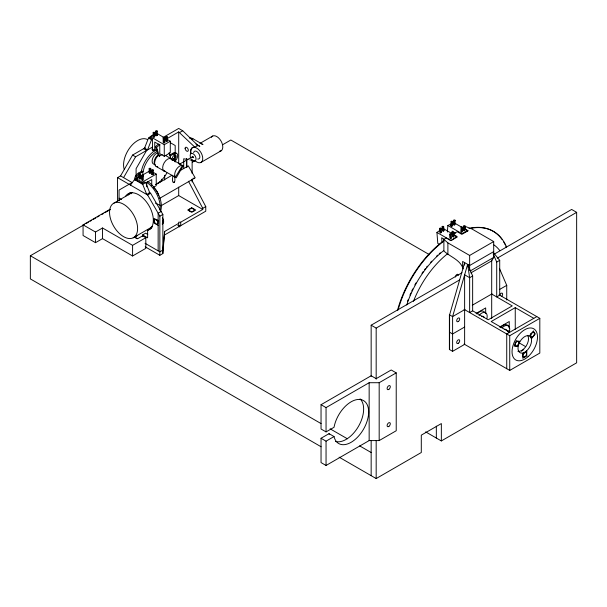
<?xml version="1.0" encoding="UTF-8"?>
<svg xmlns="http://www.w3.org/2000/svg" width="607" height="607" viewBox="0 0 607 607"><rect width="100%" height="100%" fill="white"/><g stroke="black" fill="none" stroke-linecap="round" stroke-linejoin="round"><path stroke-width="0.91" d="M117.553 201.107L117.553 177.631L120.558 175.893L132.584 155.058L145.225 147.759M136.097 176.182L136.097 168.663L146.621 150.43L143.616 148.692M134.39 236.889L137.599 238.741L142.615 235.85L145.817 237.701L145.817 248.346L132.592 255.987L102.515 238.627L95.496 242.679L83.068 235.501L83.068 224.856L110.148 209.218M151.409 228.399L147.622 230.25L147.622 237.815L142.615 234.924L142.615 236.662M154.087 149.868L152.539 150.764L152.539 139.193L150.028 137.743M158.146 250.835L158.146 213.224L161.159 211.486M117.553 177.631L147.622 194.991L159.853 216.175L159.853 255.297L162.858 253.559L164.664 231.449L178.701 223.346M161.659 179.209L161.659 181.098L157.365 183.58M175.188 162.016L175.188 160.127M186.713 166.879L186.713 158.829M447.382 231.988L447.852 225.508L453.839 222.655M450.781 225.804L451.1 221.472L451.896 221.092L452.701 221.555L452.382 225.887L451.585 226.267L450.781 225.804L451.578 225.425L452.382 225.887M451.585 226.267L451.896 221.934L452.701 221.555M451.949 233.832L452.139 231.123L455.72 233.187M453.315 224.59L453.634 220.258L454.431 219.878L455.235 220.341L454.916 224.673L454.119 225.053L453.315 224.59L454.119 224.211L454.916 224.673M454.119 225.053L454.438 220.72L455.235 220.341M461.123 227.253L460.804 231.586L461.608 232.049L462.405 231.669L462.724 227.337L461.919 226.874L461.123 227.253L461.919 227.716L462.724 227.337M461.608 232.049L461.919 227.716M463.657 226.047L463.346 230.379L464.143 230.842L464.947 230.463L465.258 226.13L464.454 225.667L463.657 226.047L464.461 226.51L465.258 226.13M464.143 230.842L464.461 226.51M142.66 175.871L142.986 171.956L144.284 167.251A19.849 11.457 -60 0 1 156.219 151.841M164.664 231.449L162.858 250.084L159.853 251.822L145.065 243.286M174.406 176.015C176.728 184.862 170.666 184.862 172.987 176.015M141.985 171.386L143.085 171.606L139.451 173.693A4.962 2.868 -60 0 0 135.611 179.535M452.602 351.332L452.602 316.604L467.64 264.356L472.648 275.965L469.643 277.695L464.628 274.804L464.628 344.389L452.602 351.332L449.597 349.594L449.597 314.874L464.628 262.619L464.628 265.1M150.02 137.167L148.525 138.032L144.519 148.176L147.524 149.906L151.53 139.769L152.539 139.193M123.57 177.631L135.596 156.796L152.539 147.015M182.441 165.468L183.147 165.878L176.25 177.828L163.495 170.499M453.361 233.938L457.223 231.707L461.836 234.37L468.073 230.766L463.467 228.103L465.933 226.677L471.95 228.991L493.703 241.556L493.703 257.406L491.693 260.881L470.842 272.922M130.482 185.097L134.496 179.581L137.501 177.851M187.563 166.257L187.396 166.447A7.087 4.09 60 0 0 187.108 166.963M162.319 154.603L162.152 154.633A7.087 4.09 -60 0 0 159.558 156.136L158.359 155.438M192.851 157.517C194.71 158.541 192.229 155.073 192.745 157.365M439.544 228.475L440.348 227.936L441.145 228.399L441.464 232.367L440.659 232.906L439.863 232.443L439.544 228.475L440.348 228.938L440.659 232.906M442.086 226.752L442.882 226.214L443.687 226.677L443.998 230.645L443.201 231.184L442.397 230.721L442.086 226.752L442.882 227.215L443.201 231.184M440.348 228.938L441.145 228.399M442.882 227.215L443.687 226.677M439.309 244.31L437.799 243.445L436.926 232.42L442.92 228.353M449.567 234.264L450.371 233.718L451.168 234.181L451.487 238.149L450.682 238.695L449.886 238.232L449.567 234.264L450.371 234.727L450.682 238.695M452.109 232.542L452.905 232.003L453.71 232.466L454.021 236.434L453.224 236.973L452.42 236.51L452.109 232.542L452.905 233.005L453.224 236.973M450.371 234.727L451.168 234.181M452.905 233.005L453.71 232.466M153.169 132.576L153.966 132.114L154.77 132.576L154.77 136.742L153.966 137.205L153.169 136.742L153.169 132.576L153.966 133.039L154.77 132.576M155.711 131.104L156.515 130.642L157.319 131.104L157.319 135.27L156.515 135.733L155.711 135.27L155.711 131.104L156.515 131.567L157.319 131.104M150.233 138.366L150.233 136.583L153.237 134.853M154.739 133.98L156.242 133.115M151.515 136.309L153.01 135.444M153.169 136.742L153.966 136.279M155.711 135.27L156.515 134.807L157.319 135.27M162.949 137.531L178.701 128.441L182.707 130.755L197.988 145.551L194.528 147.198A8.65 4.993 60 0 0 190.856 153.594M163.192 138.366L163.996 137.895L164.793 138.366L164.793 142.531L163.996 142.994L163.192 142.531L163.192 138.366L163.996 138.828L164.793 138.366M165.734 136.894L166.538 136.431L167.342 136.894L167.342 141.059L166.538 141.522L165.734 141.059L165.734 136.894L166.538 137.357L167.342 136.894M167.555 138.343L178.701 131.909L194.976 147.289M179.702 132.485L182.707 130.755M150.233 136.583L164.262 144.686L170.279 141.219L156.743 133.29M151.735 149.026L154.739 150.764L156.993 149.459M191.38 139.633L192.927 138.737L202.958 144.527A8.506 4.909 60 0 0 201.312 143.844M154.739 150.764L154.739 142.084L159.755 144.974L159.755 153.654L164.262 156.265L170.279 152.789L170.279 141.219M134.64 179.998A4.962 2.868 -60 0 1 138.449 173.116L142.084 171.03M139.132 174.391L139.936 173.928L140.741 174.391L140.741 178.557L139.936 179.019L139.132 178.557L139.132 174.391L139.936 174.854L140.741 174.391M149.155 168.602L149.959 168.139L150.764 168.602L150.764 172.775L149.959 173.238L149.155 172.775L149.155 168.602L149.959 169.065L150.764 168.602M136.196 180.499L136.196 178.716L139.314 176.918M140.877 176.015L149.451 171.06M141.681 175.863L142.478 175.4L143.282 175.863L143.282 180.029L142.478 180.491L141.681 180.029L141.681 175.863L142.478 176.326L143.282 175.863M151.704 170.074L152.509 169.611L153.305 170.074L153.305 174.239L152.509 174.702L151.704 174.239L151.704 170.074L152.509 170.537L153.305 170.074M199.908 143.419L212.738 136.014M139.132 178.557L139.936 178.094L140.741 178.557M149.155 172.775L149.959 172.312L150.764 172.775M171.978 160.096L174.384 158.708M151.704 174.239L152.509 173.777L153.305 174.239M136.196 178.716L142.213 182.191L156.242 174.088L156.242 185.659L153.237 187.396M142.713 184.331L145.718 182.593L149.732 192.738L146.719 194.468L142.713 184.331L134.496 179.581M179.262 164.33L192.745 156.545M113.957 203.095L132.212 192.556M321.065 446.744L30.35 278.901L30.35 255.752L84.358 224.575M85.989 223.626L88.447 222.215M90.086 221.267L91.718 220.326M93.357 219.377L95.815 217.959M97.446 217.018L99.085 216.069M101.544 214.65L103.175 213.71M104.814 212.761L110.542 209.453M192.366 162.213L195.644 160.324M222.648 144.732L230.827 140.012L429.566 254.75M155.87 184.589L172.183 175.173M180.188 170.552L188.291 165.87L195.188 177.828L159.527 198.413M200.796 162.532L221.229 150.726M147.622 194.991L150.627 193.254L162.858 214.438L162.858 253.559M83.068 224.856L95.496 232.033L102.515 227.982L132.592 245.342L145.817 237.701M160.863 205.872L178.701 195.568L202.753 209.461L202.753 208.3L188.474 181.227M159.853 216.175L162.858 214.438M133.199 237.8A19.849 11.457 60 0 0 127.614 207.26A19.849 11.457 60 0 0 109.92 216.282A19.849 11.457 60 0 0 133.199 237.8L152.243 226.806A19.849 11.457 60 0 1 150.824 227.337M134.595 237.238L137.599 235.501M142.615 234.924L145.619 233.187L147.767 234.423M202.753 208.3L205.765 206.57L191.478 179.49M164.664 234.924L178.701 226.821L178.701 222.192L180.704 222.192L202.753 209.461M177.843 225.432L179.475 226.373L179.976 226.085L179.976 226.661M178.701 225.667L180.704 225.667L205.765 211.198L205.765 206.57M463.202 268.901C460.227 259.584 450.333 257.087 443.884 250.987L443.884 239.408L446.35 237.982L450.963 240.645L457.2 237.049L453.361 234.826M443.884 239.408L447.89 242.883L469.643 255.441L493.703 241.556M493.703 251.624L469.643 265.509L462.625 261.458L462.625 267.247M371.158 376.302L371.158 325.2L461.988 272.763M494.72 253.863L571.635 209.453L576.65 212.351L576.65 362.819L441.35 440.932L425.666 431.881M470.448 270.836L493.703 257.406M371.158 325.2L376.173 328.091L459.636 279.903M497.277 258.172L576.65 212.351M499.713 260.335L499.713 295.192L496.708 296.929L496.708 262.072L499.713 260.335L493.415 252.58M464.901 309.502L452.602 316.604L449.597 314.874M472.284 305.245L491.966 293.879M499.349 289.615L506.731 285.358L499.394 268.332M476.055 313.478L485.683 307.924L485.683 313.485M321.042 404.702L371.158 375.771L376.173 378.662L391.212 369.982L396.219 372.873L396.219 430.75L379.178 440.583L369.155 440.583L326.05 465.47L321.042 462.58L321.042 438.269L329.032 433.656L334.04 436.554L334.214 437.245A24.811 14.325 -60 0 0 361.218 432.791A24.811 14.325 -60 0 0 361.218 399.679A24.811 14.325 -60 0 0 334.214 426.41L334.04 427.29L326.05 431.903L321.042 429.012L321.042 404.702L326.05 407.601L369.155 382.714L379.178 382.714L396.219 372.873M464.628 327.021L452.602 333.971L449.597 332.234M533.796 318.341L515.252 307.635L491.192 321.528L509.736 332.234M499.614 327.082L509.235 321.528L509.235 328.008M536.8 316.604L506.731 333.971L506.731 368.692M321.042 438.269L326.05 441.168L334.04 436.554M464.082 309.342L509.736 335.701L539.813 318.341L539.813 353.069L509.736 370.429L464.082 344.07M522.164 350.52L523.773 349.594M339.131 457.177L376.173 478.559L421.296 452.511L421.296 435.151L441.35 423.572L441.35 440.932M169.861 154.99L172.616 153.412A4.962 2.868 -60 0 1 176.379 153.571M170.172 155.961L173.617 153.996A4.962 2.868 -60 0 1 177.646 155.013A4.962 2.868 -60 0 1 174.755 161.333M138.449 173.116L139.496 173.678M194.498 178.261L194.248 178.306A7.087 4.09 60 0 1 193.034 178.185M147.622 230.25L148.404 230.136A20.835 12.034 60 0 0 147.516 203.375A20.835 12.034 60 0 0 125.376 196.638M188.049 159.558L183.709 158.776L183.709 168.617M189.786 159.876L194.999 160.817L194.528 160.369M197.988 145.551L197.541 145.46A8.65 4.993 60 0 0 197.025 145.43M170.18 158.45L170.719 158.556M173.883 181.857L174.406 182.252M155.362 203.087L160.104 205.341L160.157 207.351A20.555 11.867 60 0 1 159.853 210.136M453.634 220.258L454.438 220.72M454.62 223.103L467.876 230.759L461.881 233.612L447.852 225.508M451.1 221.472L451.896 221.934M443.702 228.809L452.276 233.756M453.831 234.659L456.95 236.457L450.963 240.524L436.926 232.42M443.193 230.182L443.998 230.645M440.659 231.904L441.464 232.367M444.521 239.431L441.661 237.777L442.025 242.375M499.075 294.827L539.813 318.341M491.693 294.038L512.247 305.898L488.187 319.79L472.383 310.663M195.993 144.094L199.847 146.317A8.506 4.909 60 0 0 197.169 145.498M518.477 342.485L525.73 346.673M166.538 140.596L167.342 141.059M170.559 142.842L175.188 145.513L175.188 153.609M163.996 142.068L164.793 142.531M148.525 138.032L151.53 139.769M172.616 153.412L173.617 153.996M158.791 144.026A20.555 11.867 -60 0 0 155.407 146.682L156.614 147.372L159.391 156.295M165.605 155.529L171.212 158.768M183.147 165.878L170.415 158.526L171.121 158.935M156.105 166.417L164.125 171.045M132.584 155.058L135.596 156.796M150.233 170.613L151.735 171.485M153.237 172.35L156.242 174.088M145.718 182.593L144.716 182.017L142.213 183.458L135.998 179.869M149.155 192.404L150.627 193.254M120.558 175.893L132.083 182.548L119.055 190.074L119.055 200.955M119.055 198.17L121.461 199.566M158.146 220.743L154.14 218.429L154.14 223.057L158.146 225.372M134.633 237.261L137.076 238.672M145.21 246.844L159.853 255.297M30.35 255.752L321.065 423.595M330.102 428.815L347.348 438.77M359.663 445.879L371.158 452.519M163.329 170.309L163.693 170.726M493.127 253.779L496.708 262.072M155.407 146.682L158.192 155.597M329.032 433.656L329.199 434.354M169.247 152.82A20.835 12.034 -60 0 1 170.059 155.362L170.544 158.389M467.64 264.356L469.643 277.695L469.643 312.552L472.648 310.822L472.648 275.965M515.252 307.635L515.252 329.313M509.736 335.701L509.736 370.429M509.235 330.785L509.235 332.636M506.731 285.358L506.731 299.979M491.693 259.94L491.693 318.538M469.643 255.441L469.643 270.472M449.392 314.752L449.392 349.48M447.89 242.883L447.89 254.454M436.334 426.16L436.334 438.042M379.178 382.714L379.178 440.583M376.173 328.091L376.173 379.193M376.173 440.705L376.173 478.559M371.158 440.652L371.158 475.668M369.155 382.714L369.155 440.583M326.05 407.601L326.05 431.903M326.05 441.168L326.05 465.47M192.131 160.225L192.131 173.45M192.131 179.126L192.131 181.956M186.713 158.624L186.713 167.13M180.704 222.192L180.704 225.667M179.475 226.373L179.475 226.95M178.701 131.909L178.701 163.738M178.701 187.146L178.701 195.568M175.188 154.823L175.188 157.319M175.188 159.482L175.188 161.348M166.538 137.357L166.538 141.522M164.664 175.271L164.664 179.998M164.262 144.686L164.262 156.265M163.996 138.828L163.996 142.994M156.515 131.567L156.515 135.733M153.966 133.039L153.966 137.205M152.509 170.537L152.509 174.702M151.735 185.659L151.735 179.581L146.719 182.479L146.719 186.819M149.959 169.065L149.959 173.238M142.478 176.326L142.478 180.491M142.213 182.191L142.213 183.967M139.936 174.854L139.936 179.019M132.592 245.342L132.592 255.987M102.515 227.982L102.515 238.627M95.496 232.033L95.496 242.679M360.065 398.852A24.811 14.325 -60 0 1 358.502 426.334A24.811 14.325 -60 0 1 335.489 441.426M190.955 153.617A8.506 4.909 60 0 1 196.182 147.82A8.506 4.909 60 0 1 202.73 159.155A8.506 4.909 60 0 1 195.097 160.787M211.403 137.281A8.506 4.909 60 0 1 221.039 141.029A8.506 4.909 60 0 1 219.468 151.249M193.671 152.714A4.393 2.534 60 0 1 196.744 151.469A4.393 2.534 60 0 1 199.809 156.257A4.393 2.534 60 0 1 197.723 159.026M189.308 138.047A8.506 4.909 60 0 1 192.927 138.737M119.253 200.606A2.549 1.472 60 0 1 120.747 199.415M128.38 194.9A20.835 12.034 60 0 1 130.376 192.54M158.252 221.449A2.549 1.472 60 0 1 157.995 221.092M174.566 154.944A2.549 1.472 -60 0 1 174.459 157.82A2.549 1.472 -60 0 1 172.024 159.353M141.226 172.001A20.835 12.034 -60 0 1 156.553 149.701M190.977 158.275A4.158 2.398 60 0 1 192.161 153.404A4.158 2.398 60 0 1 196.023 159.224A4.158 2.398 60 0 1 191.569 159.178M156.614 147.372A20.555 11.867 -60 0 1 159.998 144.716M157.737 166.735A7.087 4.09 -60 0 1 154.686 162.395A7.087 4.09 -60 0 1 158.996 154.922M165.392 171.379A7.087 4.09 -60 0 1 164.269 162.623A7.087 4.09 -60 0 1 172.305 160.02M174.505 154.58A2.838 1.639 -60 0 1 174.846 157.41A2.838 1.639 -60 0 1 172.297 159.671M172.517 159.907A2.838 1.639 -60 0 1 173.883 155.551A2.838 1.639 -60 0 1 176.113 157.205A2.838 1.639 -60 0 1 172.866 160.165M140.687 175.582A2.838 1.639 -60 0 1 141.09 176.455M137.114 178.784A2.838 1.639 -60 0 1 139.352 175.476M124.162 169.224A19.849 11.457 -60 0 1 130.217 147.273A19.849 11.457 -60 0 1 147.22 139.443M155.46 165.21A6.381 3.68 -60 0 1 157.486 155.331M154.39 164.345A6.381 3.68 -60 0 1 152.289 159.702A6.381 3.68 -60 0 1 156.644 153.321M169.034 153.032A19.849 11.457 -60 0 1 170.081 155.369M166.864 172.995A19.849 11.457 -60 0 1 155.604 184.551M147.691 181.516A20.555 11.867 60 0 1 160.605 211.099M131.408 193.716A20.555 11.867 60 0 1 131.256 192.647M146.492 182.214A20.555 11.867 60 0 1 155.756 192.275L156.356 193.33A20.555 11.867 60 0 1 160.104 205.341M153.647 188.049A7.087 4.09 60 0 1 158.488 195.135M162.388 217.738A4.962 2.868 60 0 1 162.213 224.059M162.441 220.629A4.962 2.868 60 0 1 162.357 223.68M157.562 220.629A2.838 1.639 60 0 1 157.304 219.954M407.517 301.284A70.882 40.919 -60 0 1 408.025 299.904M409.953 295.078A70.882 40.919 -60 0 1 410.848 293.022M411.789 290.973A70.882 40.919 -60 0 1 412.768 288.94M414.854 284.911A70.882 40.919 -60 0 1 415.947 282.923M421.979 273.325A70.882 40.919 -60 0 1 423.276 271.488M424.612 269.683A70.882 40.919 -60 0 1 425.515 268.499M426.433 267.323A70.882 40.919 -60 0 1 427.358 266.17M430.689 262.27A70.882 40.919 -60 0 1 431.668 261.192M436.668 256.108A70.882 40.919 -60 0 1 437.693 255.152M439.24 253.756A70.882 40.919 -60 0 1 440.28 252.853M493.969 244.902A70.882 40.919 -60 0 1 499.72 250.486M413.458 301.36A70.882 40.919 -60 0 1 447.283 253.961M455.318 277.027A2.2 1.267 -60 0 1 456.866 274.501A2.2 1.267 -60 0 1 458.414 275.237M406.743 304.972A70.882 40.919 -60 0 1 443.823 250.524M468.93 228.391A82.218 47.467 -60 0 1 502.012 239.355M503.673 241.882A82.218 47.467 -60 0 1 505.161 244.621M505.828 246.063A82.218 47.467 -60 0 1 506.45 247.557M397.456 310.488A82.218 47.467 -60 0 1 443.368 240.956M470.971 228.285A82.218 47.467 -60 0 1 506.23 246.298M398.055 309.98A82.218 47.467 -60 0 1 443.77 241.191M507.611 331.202A2.838 1.639 -60 0 1 508.15 331.915M506.822 330.527A3.543 2.049 -60 0 1 508.734 332.166M478.999 315.481A7.8 4.499 -60 0 1 485.266 312.597A7.8 4.499 -60 0 1 486.844 318.728M481.67 316.604A3.543 2.049 -60 0 1 484.075 317.294M502.05 327.924A7.8 4.499 -60 0 1 508.218 325.83A7.8 4.499 -60 0 1 509.174 332.469M504.227 329.631A3.543 2.049 -60 0 1 506.708 330.678M476.973 314.077A8.081 4.666 -60 0 1 484.947 312.772M500.532 327.681A8.081 4.666 -60 0 1 508.689 326.87M499.72 295.283A2.124 1.229 -60 0 1 502.277 293.242A2.124 1.229 -60 0 1 501.428 296.58M530.958 333.471A2.549 1.472 -60 0 1 530.738 333.858M515.335 342.492A2.549 1.472 -60 0 1 515.115 342.879M527.627 335.36A9.568 5.524 -60 0 1 526.337 345.77A9.568 5.524 -60 0 1 517.885 351.286M523.151 353.608A2.549 1.472 -60 0 1 522.923 353.995M521.451 351.195A2.549 1.472 -60 0 1 521.77 350.983M516.231 340.952L514.22 346.119L517.695 346.422L519.698 341.255L516.231 340.952M182.457 165.445L175.362 177.252A7.087 4.09 -60 0 1 176.159 169.808A7.087 4.09 -60 0 1 182.206 165.392L182.457 165.445M533.318 331.081L529.85 335.398L531.853 338.251L535.328 333.933L533.318 331.081M191.729 207.723L187.722 210.037L191.729 212.351L195.735 210.037L191.729 207.723M526.777 351.332L522.771 353.646L522.771 358.274L526.777 355.96L526.777 351.332M388.867 389.375A2.269 1.313 -60 0 0 389.998 385.794A2.269 1.313 -60 0 0 387.236 387.729A2.269 1.313 -60 0 0 388.867 389.375M388.867 426.418A2.269 1.313 -60 0 0 389.998 422.836A2.269 1.313 -60 0 0 387.236 424.763A2.269 1.313 -60 0 0 388.867 426.418M185.127 148.632A2.269 1.313 60 0 0 187.715 151.295A2.269 1.313 60 0 0 187.305 147.888A2.269 1.313 60 0 0 185.127 148.632M154.368 221.236A2.549 1.472 60 0 0 157.304 224.165A2.549 1.472 60 0 0 156.758 220.303A2.549 1.472 60 0 0 154.368 221.236M190.264 211.244A2.549 1.472 0 0 0 194.27 210.166A2.549 1.472 0 0 0 190.651 208.702A2.549 1.472 0 0 0 190.264 211.244M458.475 343.19A2.124 1.229 -60 0 0 459.332 339.859A2.124 1.229 -60 0 0 456.768 341.9A2.124 1.229 -60 0 0 458.475 343.19M458.3 321.498A2.124 1.229 -60 0 0 459.431 318.136A2.124 1.229 -60 0 0 456.836 319.859A2.124 1.229 -60 0 0 458.3 321.498M532.9 336.536A2.549 1.472 -60 0 0 533.97 332.53A2.549 1.472 -60 0 0 530.89 334.935A2.549 1.472 -60 0 0 532.9 336.536M517.278 345.558A2.549 1.472 -60 0 0 518.34 341.551A2.549 1.472 -60 0 0 515.267 343.957A2.549 1.472 -60 0 0 517.278 345.558M526.527 350.922A9.568 5.524 -60 0 0 529.562 336.096A9.568 5.524 -60 0 0 518.241 346.134A9.568 5.524 -60 0 0 526.527 350.922M528.067 356.681A18.005 10.395 -60 0 0 533.773 328.797A18.005 10.395 -60 0 0 512.475 347.682A18.005 10.395 -60 0 0 528.067 356.681M525.085 356.673A2.549 1.472 -60 0 0 526.155 352.667A2.549 1.472 -60 0 0 523.082 355.072A2.549 1.472 -60 0 0 525.085 356.673"/></g></svg>
